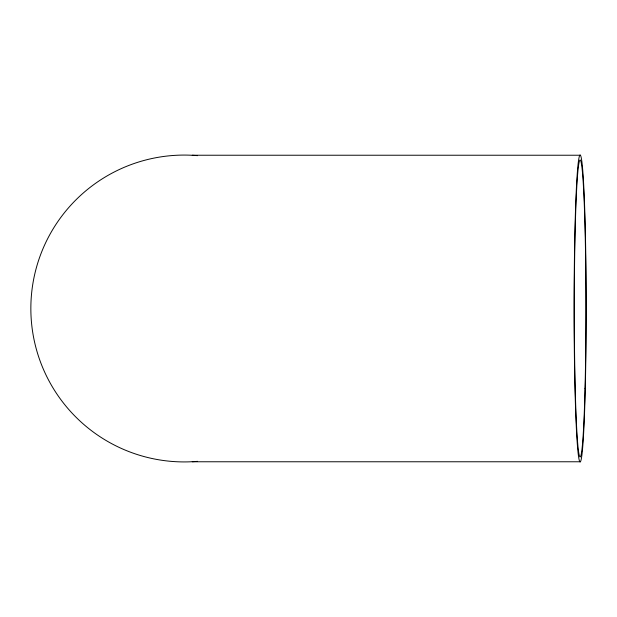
<?xml version="1.0" encoding="UTF-8"?>
<svg xmlns="http://www.w3.org/2000/svg" width="617" height="617" viewBox="0 0 617 617"><rect width="100%" height="100%" fill="white"/><g stroke="black" fill="none" stroke-linecap="round" stroke-linejoin="round"><path stroke-width="0.93" d="M192.257 155.229L580.396 155.229A153.425 6.023 -90 0 1 585.201 391.093A153.425 6.023 -90 0 1 574.782 379.17A153.425 6.023 -90 0 1 580.396 155.229M192.257 461.771L580.396 461.771M197.571 461.346A153.425 153.425 0 0 1 30.85 308.5A153.425 153.425 0 0 1 197.571 155.654M585.039 388.432A148.473 5.831 -90 0 0 580.389 160.173A148.473 5.831 -90 0 0 574.951 376.894A148.473 5.831 -90 0 0 585.039 388.432"/></g></svg>
